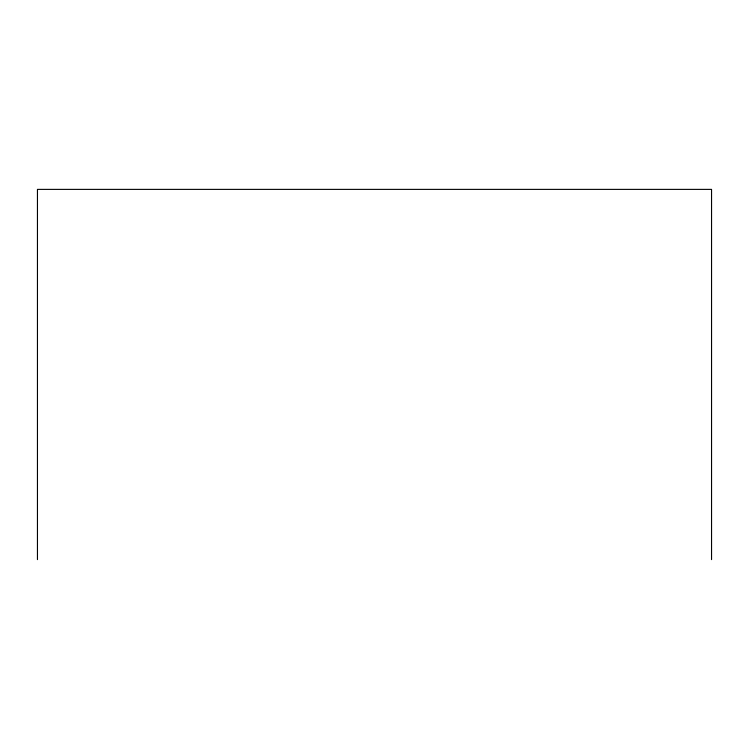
<?xml version="1.0" encoding="UTF-8"?>
<svg xmlns="http://www.w3.org/2000/svg" width="749" height="749" viewBox="0 0 749 749"><rect width="100%" height="100%" fill="white"/><g stroke="black" fill="none" stroke-linecap="round" stroke-linejoin="round"><path stroke-width="1.12" d="M711.55 559.615L711.55 189.385L37.45 189.385L37.45 559.615"/></g></svg>
